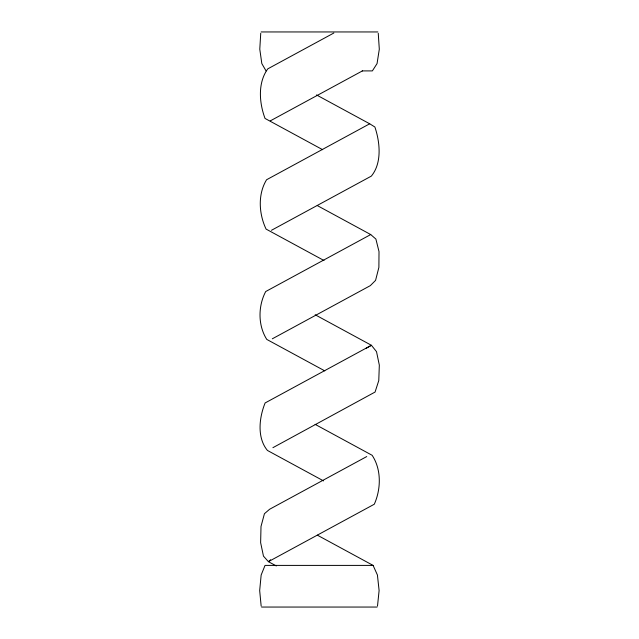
<?xml version="1.0" encoding="UTF-8"?>
<svg xmlns="http://www.w3.org/2000/svg" width="639" height="639" viewBox="0 0 639 639"><rect width="100%" height="100%" fill="white"/><g stroke="black" fill="none" stroke-linecap="round" stroke-linejoin="round"><path stroke-width="0.96" d="M260.744 33.236L259.785 49.203L261.822 63.588L266.056 70.905M377.505 606.076L379.103 590.54L377.417 575.004L373.096 565.403L317.351 535.155M270.624 559.764L268.412 561.673L263.46 556.114L260.632 542.663L261.008 526.464L264.434 513.708L269.61 509.259L366.746 456.558M365.971 348.439L371.411 345.284L376.515 351.666L379.326 365.141L378.775 380.564L375.069 392.05L272.901 447.683M333.854 33.012L267.749 68.876C257.621 82.958 259.218 102.863 265.041 118.447L322.655 149.702M270.273 120.891L362.409 70.905M271.447 230.304L371.339 176.116C382.154 163.041 380.013 142.138 374.885 127.009L369.701 123.798L266.575 179.751C257.637 194.352 258.899 213.977 266.072 229.089L323.997 260.512M272.326 338.806L370.316 285.641L375.564 280.393L378.887 267.39L379.015 251.606L375.892 239.066L370.724 234.561L265.696 291.544C258.044 306.065 257.86 325.419 266.782 339.413L324.796 370.884M261.143 31.95L377.801 31.95M362.201 70.905L372.369 70.905L377.058 63.588L379.302 49.203L378.248 33.236M373.096 565.403L265.041 565.403L261.159 575.004L259.674 590.54L261.159 606.076M261.559 607.05L377.074 607.05M316.497 94.931L369.701 123.798M317.263 205.558L370.724 234.561M315.163 314.771L371.411 345.284L265.121 402.953C259.21 417.483 256.782 437.595 267.437 450.447L323.55 480.895M315.107 424.344L372.122 455.28C381.531 469.449 381.076 489.035 374.294 504.227L268.412 561.673L276.304 565.954"/></g></svg>
